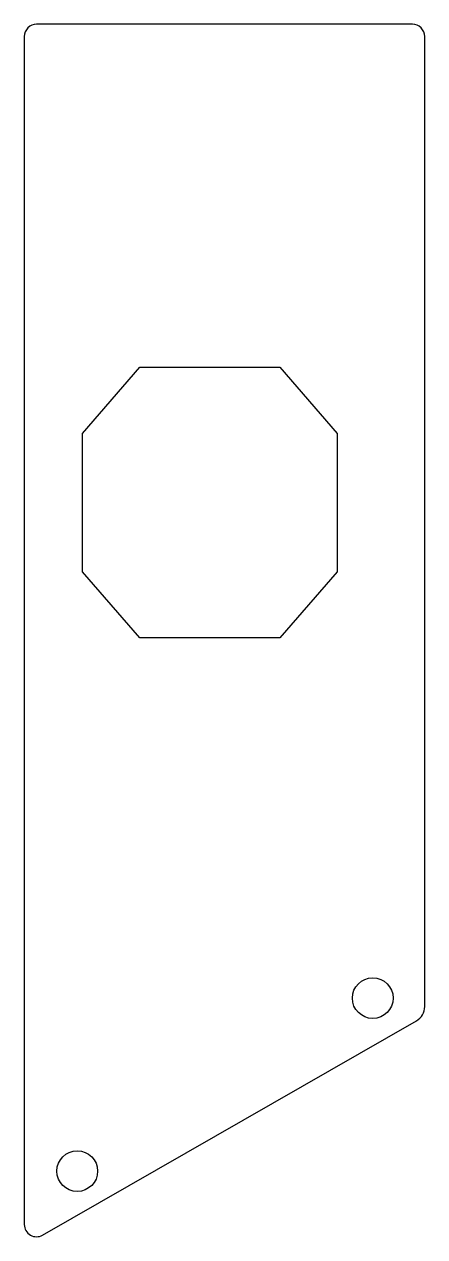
# Model space of a CAD drawing. Header units: millimetres. Extents: x 60.9 to 80.6, y -127.5 to -67.9.
import ezdxf

# ---------------------------------------------------------------- set-up
doc = ezdxf.new("R2010")
doc.units = ezdxf.units.MM
doc.layers.get('0').update_dxf_attribs({"linetype": 'CONTINUOUS'})

msp = doc.modelspace()

# ---------------------------------------------------------------- linework, layer by layer
msp.add_lwpolyline([(60.9, -126.876, 0.57653), (61.799, -127.397), (80.148, -116.863, 0.268609), (80.55, -116.169), (80.55, -68.5, 0.414214), (79.95, -67.9), (61.5, -67.9, 0.414214), (60.9, -68.5)], format="xyb", close=True)
msp.add_lwpolyline([(66.567, -84.75), (73.433, -84.75), (76.25, -88.001), (76.25, -94.799), (73.433, -98.05), (66.567, -98.05), (63.75, -94.799), (63.75, -88.001)], close=True)
for centre in [(78, -115.75), (63.5, -124.25)]:
    msp.add_circle(centre, 1)

doc.saveas('drawing.dxf')
